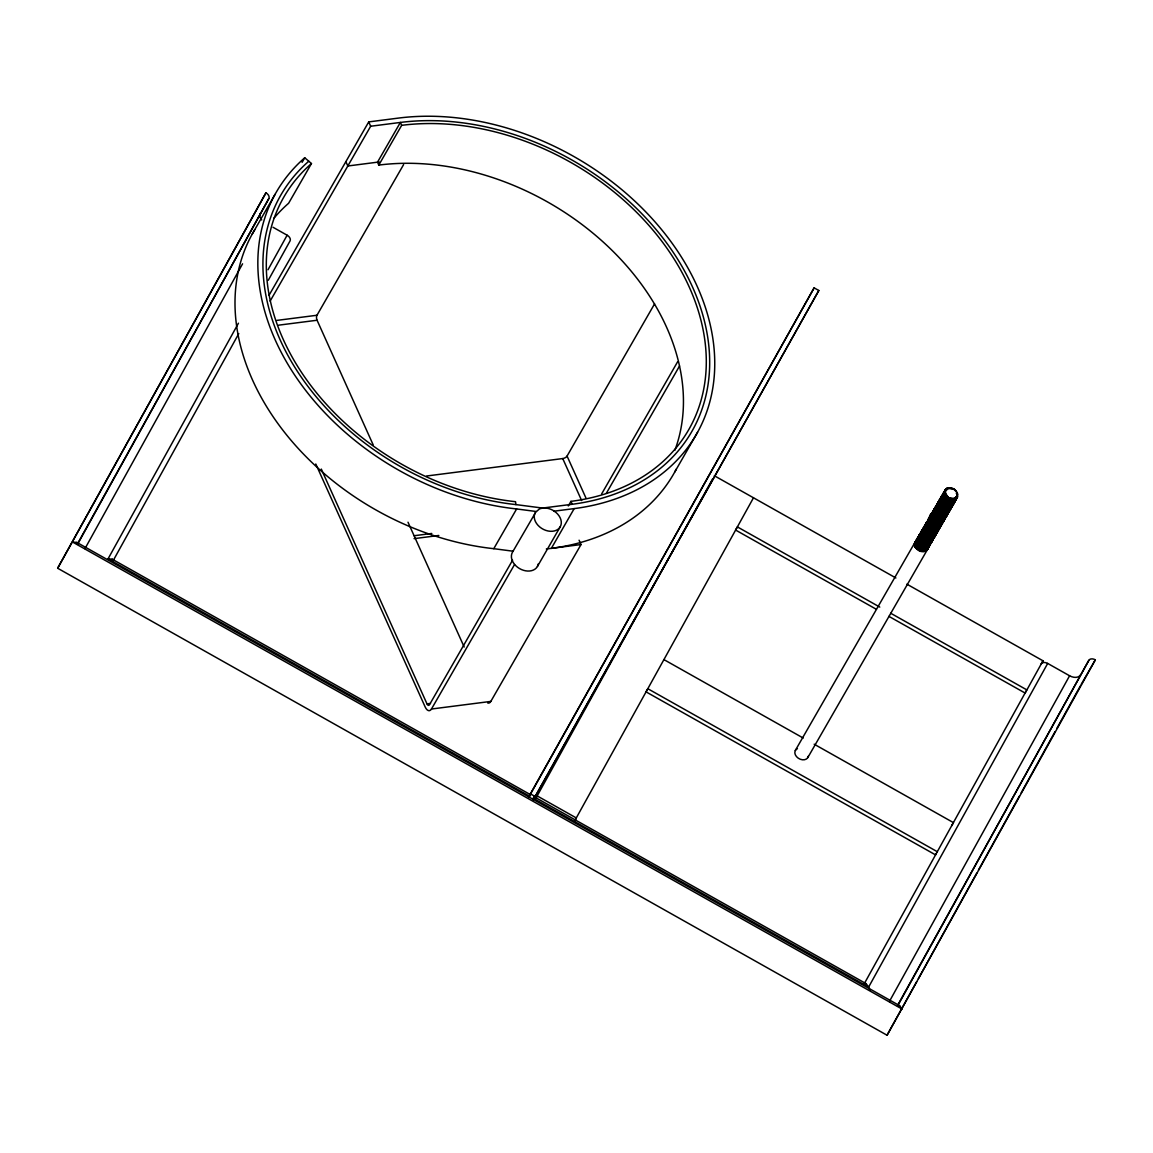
<?xml version="1.0" encoding="UTF-8"?>
<svg xmlns="http://www.w3.org/2000/svg" width="1153" height="1153" viewBox="0 0 1153 1153"><rect width="100%" height="100%" fill="white"/><g stroke="black" fill="none" stroke-linecap="round" stroke-linejoin="round"><path stroke-width="1.5" d="M957.149 495.444L957.379 497.476L956.269 497.447C961.357 489.852 944.437 482.747 944.711 492.864C945.273 499.249 958.936 501.31 956.86 493.196M928.453 545.816L929.102 546.623L927.545 548.9L925.528 549.318L925.744 550.63C922.097 552.301 918.826 550.111 915.972 548.021C910.884 545.628 920.123 536.981 915.006 542.328L795.311 750.473M930.183 542.732L929.635 545.715L928.597 545.556C926.349 547.862 927.963 549.678 926.018 549.65L923.51 550.875L926.018 549.65M927.185 544.49L930.702 543.322L930.716 541.809M936.207 530.755L935.645 532.917L933.195 534.026L935.371 533.897L934.997 532.845L936.25 531.879L935.818 533.017L936.928 533.032L936.265 532.225L935.126 536.174L933.555 538.451L932.633 538.148L933.022 539.359L931.451 540.598L930.831 543.625L928.597 545.556M930.802 541.261L931.898 541.233L931.999 539.59M931.451 540.598L932.042 541.521L930.543 543.683L929.635 543.38L931.437 542.573L931.408 540.209L932.503 540.18L933.858 536.404L934.521 537.212L933.411 537.197M934.997 534.358L934.91 536.001L934.997 534.358L935.645 535.251L933.137 535.525L926.637 533.435L923.596 529.414L923.654 527.829L925.773 527.152M936.106 533.911L936.207 532.268L933.051 534.286L933.137 535.525M937.331 530.308L937.317 531.821L936.668 531.057L935.602 531.792L936.322 534.07L935.357 535.309L930.485 536.188L924.922 533.407L922.991 530.466L923.049 528.881L924.144 528.852M931.365 516.299L930.269 516.328L930.212 517.913L931.35 519.628C947.925 530.956 927.156 521.516 931.148 516.198L930.039 516.169L929.059 518.418L929.722 520.435L928.482 520.925L929.794 523.966L932.82 525.927L930.327 523.995L929.275 524.874L933.584 527.815L938.009 527.613C938.946 529.068 936.697 536.001 935.501 533.19M937.418 529.76L938.513 529.731L938.614 528.088M937.937 529.256L939.118 528.679L939.882 525.955L940.459 526.892L938.974 529.04L938.052 528.737C934.694 531.85 928.756 529.458 927.156 525.552L928.338 524.86L927.257 521.56L928.511 521.271L927.79 520.637L928.914 518.144L929.952 518.288C927.934 523.289 935.169 527.786 939.364 525.264L941.064 525.84L941.035 523.476L942.203 523.318L941.482 522.698M937.548 528.391L939.724 527.627L939.81 525.999M939.133 527.166L940.329 526.59L941.612 522.857L942.332 523.621L940.56 523.174L939.061 523.822L939.234 524.932L940.79 524.485L940.56 523.174M938.83 527.786L939.854 527.93L940.79 524.485M941.079 523.866L941.742 524.658L939.854 525.595L940.243 526.806L938.153 527.353C934.665 529.659 926.003 524.327 928.972 521.747C929.952 526.172 936.38 528.838 939.854 525.595L940.92 525.537L941.021 523.894M941.525 524.5C940.286 521.776 943.702 523.534 942.116 521.675M942.808 522.28L942.823 520.767L942.26 523.75M934.161 510.966L933.123 510.822L933.325 512.898L932.071 513.186C931.696 517.783 936.524 521.358 940.862 520.695L941.035 521.79C936.769 522.9 930.457 518.908 932.359 514.108L931.321 513.95L930.788 515.405L931.523 517.293C928.525 520.68 938.283 526.762 939.666 522.785L943.327 521.358L943.341 519.844M938.182 503.875L936.942 504.639L937.475 505.576C937.432 510.62 943.918 513.647 947.997 511.932L947.622 510.88L948.732 510.174L948.876 512.249L945.114 516.458L945.345 518.389L942.88 520.724L943.543 521.531L941.972 523.808L941.064 523.505L942.433 521.502L943.471 521.66L944.019 517.149C938.917 519.254 934.002 514.555 933.93 509.857M944.624 517.625L944.062 520.608L943.485 519.672M947.622 510.88L948.876 509.914L948.948 512.119L946.916 513.316L947.463 514.267L945.215 515.06L944.667 519.571L939.954 519.715L935.299 517.899L933.166 515.088L934.348 514.397L933.195 511.226L933.728 509.77L934.766 509.914M944.638 517.207L945.734 517.178L945.82 515.535M946.426 514.483L945.273 518.519L942.217 520.291C942.952 521.012 940.675 524.456 940.257 521.732L938.758 521.805L938.686 522.914L941.987 522.395M935.126 509.756C934.852 514.44 940.718 517.524 944.768 515.852L946.469 516.429L947.636 512.393L948.357 513.157L942.145 512.912L939.263 511.471L936.222 507.45L936.279 505.864L938.398 505.187M949.957 508.343L949.942 509.857L949.294 509.093L951.672 506.945C949.611 505.23 953.891 506.153 951.701 504.913C952.349 501.512 954.785 501.973 954.309 500.849L954.151 502.535L952.969 503.112M950.101 508.17L950.677 509.107L951.239 506.124M952.349 505.677L952.436 504.034M940.171 500.503L939.147 500.359C937.23 508.041 946.094 510.592 950.403 507.752L950.029 506.7L944.091 506.311L940.401 501.872L939.306 502.103C940.185 508.343 947.06 508.055 951.283 508.055L953.517 501.771L954.079 502.766L953.084 502.593M953.646 501.944L953.084 504.928L950.029 504.74C946.036 506.47 940.329 504.711 940.488 498.543L941.583 498.514M955.448 498.802L954.886 501.786M944.264 493.297L942.952 494.176L943.5 495.127C942.563 500.849 952.003 504.639 955.059 499.537L956.096 499.696L957.177 495.79M956.068 497.332L957.163 497.303L957.249 495.66M956.702 498.644L957.768 496.266L957.149 494.161M940.3 523.476L940.776 525.898M922.069 550.831L925.528 549.318M926.724 547.228L926.954 548.54C922.876 550.673 922.645 546.94 926.724 547.228L928.439 547.805L928.987 543.294L930.226 542.342L928.886 544.692L926.435 545.787C926.19 548.453 929.837 545.513 930.312 544.533L929.649 543.726M916.476 542.184C916.001 541.002 916.462 540.916 917.802 539.301L916.491 540.195L917.039 541.146C916.837 547.344 923.827 549.203 927.329 546.176L929.347 545.773L928.886 544.692L929.03 546.753L927.992 546.608A7.177 5.318 29.9 0 1 918.667 550.543A7.177 5.318 29.9 0 1 917.111 540.498M918.523 538.163L917.485 538.004L916.981 540.916C919.532 547.92 932.244 550.327 918.71 541.593L917.644 538.292L918.739 538.264M921.535 532.931L920.498 532.772L920.498 535.122L919.301 534.877L919.489 536.952C919.027 543.121 926.133 544.432 929.001 542.717L928.987 541.348L932.431 540.411C930.586 538.797 934.838 538.465 932.647 540.483L931.61 540.325L929.88 543.438L927.79 543.438M929.952 544.72L929.477 543.639L927.026 544.749L927.199 545.845L925.455 545.917L920.469 544.158L917.572 539.878L918.091 536.967L919.892 536.174C919.748 541.204 926.464 544.331 928.987 541.348M921.91 530.784L923.222 529.89L922.299 529.645L922.486 531.72L921.247 532.009C921.362 538.35 928.295 541.175 932.143 537.802L934.233 537.269C932.172 535.179 936.64 537.154 934.463 535.367L934.867 534.199L935.587 534.819L934.449 537.341M924.158 530.106L923.063 530.337C925.355 539.157 938.211 535.641 925.657 531.158L926.724 530.265L924.865 527.195L926.118 526.705L925.917 523.361L926.94 523.52L925.513 524.5L926.061 525.451M931.682 534.098L932.143 533.306C928.107 533.061 924.62 529.602 926.118 526.705M925.282 528.823C926.695 531.101 933.397 535.741 934.247 532.196C930.413 532.801 925.311 529.76 926.104 525.451L925.585 524.37L926.508 524.673L925.455 524.687C925.945 531.951 933.094 533.508 935.602 529.847L937.778 529.717L937.403 528.665L931.465 528.276L927.761 523.837L926.147 524.802M934.089 529.919L934.694 528.867L938.297 528.795L941.136 525.71M940.416 523.433L941.511 522.727L942.044 523.678L939.954 524.211L940.185 525.523L938.009 525.653C932.143 526.618 938.167 524.86 940.934 524.038M937.548 523.894C934.377 527.353 924.908 517.106 932.2 512.869L933.123 513.157C933.022 518.302 939.479 521.07 943.788 519.254L943.413 518.201L946.858 515.305L946.325 514.353M938.902 521.545C938.225 520.291 945.417 521.632 943.918 518.547L944.61 519.138L943.442 519.297M944.393 518.201L942.765 518.792C941.756 521.819 930.557 520.507 933.108 512.797L932.446 511.99L934.319 511.067L933.281 511.096L934.348 514.397C936.51 517.884 940.747 519.643 942.823 517.293L946.181 516.486L947.146 515.247L946.498 514.454M945.374 514.8L944.019 515.204L943.442 517.611C939.162 517.668 943.5 515.881 945.59 516.112M937.36 509.165L936.178 509.857C939.277 515.65 943.298 514.18 947.391 512.984L947.175 511.658L949.265 511.125L948.732 510.174M937.994 506.052L935.53 506.628L935.011 509.554L936.193 509.194L936.063 505.72L937.014 504.495L937.937 504.798L936.885 504.827L937.303 507.896C935.184 508.977 943.226 516.616 944.321 512.134M939.58 501.555L938.542 501.411L938.729 503.486L937.49 503.775L938.556 507.075C939.018 510.793 945.575 509.482 944.624 512.581M949.323 509.136L949.87 510.073L948.602 510.88L945.229 511.543L945.374 510.303C941.597 510.606 935.371 504.466 939.45 501.656M944.999 507.94C942.39 510.548 941.237 505.173 939.94 502.65L938.47 501.541L940.344 500.618L939.291 500.633C936.207 509.222 946.181 512.235 951.066 507.983L950.677 506.772L952.565 505.836L952.306 503.875L953.401 503.933L954.972 501.656M956.63 498.226L956.644 496.712L957.379 497.476L956.486 498.572L954.396 499.119C950 501.368 945.359 497.563 944.033 493.859L944.235 491.956L945.388 491.322L942.75 494.089L942.938 496.165L940.949 497.217L941.136 499.307C942.477 506.787 948.789 506.816 953.473 503.803L953.704 501.901L954.367 502.708L953.257 502.679M943.356 493.037L943.932 493.974L941.612 496.583L943.558 500.978L942.505 501.872C945.748 506.196 948.631 504.87 951.989 503.299L953.69 503.875L953.113 502.939M950.317 488.958L950.461 487.733M953.531 501.814C949.913 504.596 943.37 502.045 942.952 497.419L942.289 495.415C944.956 496.107 941.468 493.311 943.947 494.334L942.895 494.363C942.678 500.791 950.029 503.443 953.79 500.157L955.88 499.624L955.347 498.672L956.039 499.263L954.598 501.843L954.107 500.733M953.185 501.209L948.76 501.411L943.313 497.447L944.566 496.626L943.5 493.311L945.431 489.866L946.354 490.155L944.105 492.273L945.172 495.574L943.99 496.266C944.739 498.24 951.081 502.679 951.384 499.84M920.498 550.572C920.8 548.799 925.585 551.393 927.617 548.77M916.174 548.021C914.286 546.709 913.652 540.988 916.721 541.29L917.485 540.353L916.433 540.382L917.096 542.4L915.842 542.89L918.826 547.026L917.932 548.093C921.06 551.365 922.169 547.704 926.133 548.266L928.223 547.733L929.707 545.585L929.044 544.778L928.439 547.805M916.866 541.031L916.289 540.094L917.327 540.253L915.828 541.42L916.491 543.438C917.788 549.606 922.256 547.92 926.003 547.949L925.974 546.58L928.079 546.58M916.981 540.916C921.045 549.794 923.279 544.144 929.361 544.346M917.168 539.013L918.134 539.301L919.892 536.174L918.84 536.203L918.782 537.788L919.921 539.503C929.866 547.3 920.036 544.821 918.249 538.696L919.503 538.206L918.97 535.871L920.959 535.525M919.388 536.736L920.094 537.168C924.375 543.294 919.229 539.445 919.445 535.151L920.541 535.122C920.815 540.973 925.873 541.665 929.592 540.296L931.768 540.166L931.393 539.114M922.299 529.645L922.89 530.582C920.959 537.485 928.309 539.071 932.748 536.765L934.752 536.361L936.784 532.729L936.063 532.109L935.659 533.277M926.219 524.658L924.533 527.699L923.51 527.555L923.539 529.89L922.443 529.919L923.106 531.937C924.951 538.537 929.419 536.505 934.175 535.986L933.944 534.675L936.034 534.127M932.071 534.415C926.882 532.369 935.775 534.199 937.245 532.037L936.841 530.827L938.729 529.89L938.066 529.083M933.872 531.274L931.999 531.086L932.373 529.904M934.478 530.236C929.361 528.679 937.893 529.357 937.346 528.204L938.974 527.613L938.758 526.301L940.848 525.768M928.511 521.271L928.367 522.785L927.271 523.015L928.338 524.86C931.754 529.933 935.544 528.91 938.758 526.301M939.364 525.264L939.58 526.575L936.207 527.224L934.406 526.907L934.924 525.465M932.546 517.538L931.365 518.23C936.063 525.177 940.156 522.713 932.546 517.538L931.48 515.694L932.734 515.204L932.532 511.86L933.555 512.018M933.93 513.114L932.691 513.604L933.743 515.449C936.366 519.7 938.441 518.908 941.093 518.735M935.602 514.843L934.679 515.463C937.058 519.686 939.378 517.048 941.626 517.812C937.706 517.582 933.483 514.209 933.872 510.044L934.968 510.03C934.723 514.497 940.055 517.438 944.033 516.573M945.979 513.748L946.123 515.204L944.566 515.65L940.949 515.002L938.066 513.561L935.011 509.554C936.957 515.838 941.396 515.132 945.979 513.748L947.982 513.344L949.553 511.067L948.89 510.26M936.899 506.282C939.234 513.373 945.921 512.725 950.764 508.977M938.729 503.486C936.755 510.145 943.932 511.759 949.207 509.842L948.977 508.531L951.066 507.983M939.94 499.408L939.781 501.656C940.401 507.666 945.1 508.3 948.833 506.83L950.937 506.83L952.277 505.893L951.729 504.942M952.594 502.247L952.81 503.558C946.959 505.562 946.512 501.67 952.594 502.247L954.684 501.714L954.295 500.503L956.168 499.566L955.506 498.759M951.816 489.362C953.171 486.105 957.912 492.907 957.855 494.623M953.344 502.65C948.314 505.677 946.8 499.393 951.311 500.95M949.438 500.762L949.971 499.321L955.217 499.379L954.843 498.327L956.745 496.597M954.9 498.226L953.574 498.6L953.661 499.84C949.942 500.085 946.339 496.525 945.345 491.985L944.638 491.38M916.361 540.512C915.568 537.846 919.849 541.06 918.177 538.826L918.235 537.24L919.489 536.952M918.292 537.053L919.604 536.174L918.624 536.044L918.883 538.004L918.696 535.914L920.18 533.781L921.088 534.084C920.296 539.546 929.649 542.198 930.73 539.705L933.627 538.321L933.094 537.37L933.238 539.431L932.215 539.287M919.892 533.825L919.373 535.28L920.815 534.084L919.503 534.963L920.036 535.914L919.82 533.954L920.93 533.969M922.141 531.879L921.103 531.735L920.57 533.19L922.011 531.98M922.976 529.011C918.292 532.037 923.87 540.916 930.183 539.258M921.333 533.162L922.962 532.196L922.904 528.593L923.942 528.751L924.259 526.777L925.355 526.762L923.423 527.685L923.539 529.89M924.302 528.593L924.101 526.503L925.138 526.647M926.118 523.462L926.652 524.413L924.173 526.921L926.118 531.302L923.856 534.286L922.458 531.374L923.712 530.899M925.499 526.489L925.311 524.413L926.349 524.557M938.225 528.823L939.335 528.852L935.544 531.346C931.393 531.821 923.957 527.973 926.508 522.323L927.545 522.468M927.906 522.309L927.718 520.234L928.756 520.378M925.628 525.71L924.317 526.59L924.749 527.8L924.634 525.595L926.19 523.332L927.156 523.621L927.992 520.19L928.914 520.479L927.862 520.507C926.652 523.332 930.341 524.615 929.116 521.473L928.468 519.47L929.52 517.092M937.418 528.074C933.065 528.968 926.536 525.047 928.9 520.118L928.309 519.181L930.932 518.346L929.448 517.221L930.399 516.011L931.321 516.299L930.557 517.236L931.984 516.515L931.393 514.368L931.927 512.912L932.964 513.056M933.123 510.822L933.714 511.745L934.334 508.718L935.371 508.877M934.42 510.592L935.141 511.024L933.887 511.514L934.29 513.128L935.559 512.307L934.406 509.136L934.924 507.68L935.962 507.824L934.535 508.819M947.607 513.907L946.901 513.287C942.967 516.443 935.573 512.926 936.322 507.666L936.135 505.59L937.173 505.735L938.859 502.708M936.928 506.628L936.74 504.538L937.764 504.697M944.163 512.393L939.724 510.693L937.807 508.387L936.812 504.956L939.133 502.708L938.211 502.405L936.654 504.668L937.317 505.475M938.974 502.593L937.937 502.449L937.403 503.904L938.138 505.792M944.552 508.732C942.563 512.062 940.617 506.816 939.767 504.985L939.104 504.769C937.187 502.492 940.949 503.602 939.94 501.396L939.219 500.762C939.32 499.566 942.419 494.406 942.765 497.606M941.179 498.644L940.344 498.269L939.81 499.725L940.545 501.613C941.237 506.239 948.905 508.531 949.971 506.239L952.868 504.855L952.335 503.904M942.577 496.323L941.54 496.179L941.021 497.635L941.511 500.575L945.287 504.265L941.597 499.782L939.983 500.748M942.823 494.493L943.947 491.985L944.984 492.144L943.5 493.311M925.513 527.757L924.85 525.739L925.945 525.71L927.041 521.401M933.916 511.86L933.728 509.77M936.567 506.787L936.178 507.925C932.95 509.049 940.228 518.634 945.215 515.06M937.375 505.836L937.331 503.501M943.385 495.386L943.788 494.233L942.75 494.089L943.327 495.012M945.085 490.025L945.201 492.245L944.105 492.273M927.084 547.733L926.954 548.54M926.796 548.698L927.834 548.842L928.367 547.372L923.121 549.001L918.537 547.055L919.417 545.989L916.448 541.838L917.543 541.607M930.053 542.559L930.312 544.533M931.437 542.573L931.264 540.469L931.754 541.579L929.592 542.256L929.952 543.308L931.22 542.501L932.719 540.353L932.056 539.546M931.855 539.431L932.042 541.521L931.004 541.377L930.788 540.166L935.011 533.94M936.856 533.162L937.389 531.692M937.014 530.913L938.052 531.072L937.879 528.968L938.441 529.948L936.351 530.495M937.764 531.129L937.303 530.049L938.657 530.02L939.118 528.679M939.263 528.982L939.075 526.878L938.974 529.04M942.65 522.626L940.3 524.817L940.459 526.892L939.421 526.734M941.064 525.84L940.877 523.736L936.942 524.946L932.287 523.131L931.004 521.877L932.734 519.801L938.614 523.044L936.74 522.323L935.602 524.817M940.632 524.644L941.67 524.788L942.203 523.318M941.612 521.343L943.399 521.228L942.866 522.698L942.275 521.761M949.207 509.842L944.84 517.322L945.878 517.466L947.017 514.959M937.202 509.424L940.488 512.595L943.558 513.445L948.213 512.854L947.68 514.339L947.089 513.402M948.285 513.287L948.097 511.183M947.78 510.62L949.481 511.197L950.014 509.727M945.374 510.303L950.086 510.159L950.62 508.675M948.299 511.312L948.227 509.828L950.389 509.165L952.421 505.547M951.456 505.821L952.493 505.965L952.955 504.625M953.69 503.875L954.151 502.535M954.295 502.838L954.828 501.353M939.94 527.8L939.277 526.993L940.473 524.903M941.626 522.439L941.223 523.592L942.577 522.756M942.433 521.502L942.837 520.334M945.734 517.178L945.085 516.414L945.662 517.394L944.667 517.236L945.056 518.446L943.716 519.383L946.555 516.299L945.892 515.492M955.059 499.537L955.462 498.384M918.955 550.039L922.458 551.148M920.18 547.891L916.332 544.375L917.514 543.683M926.594 546.897C913.507 545.816 928.05 550.529 928.28 545.729C924.202 548.785 918.062 545.398 917.053 540.786L918.148 540.57L917.702 538.105L918.927 537.341M921.233 546.09L924.865 546.969M920.108 541.766L919.042 542.659L920.339 543.913L924.922 545.859M920.18 533.781L919.979 535.698L921.91 538.624L925.917 541.146L925.383 542.602L923.639 541.91L930.557 542.256L930.183 541.204L925.758 541.406L922.746 539.734C924.965 537.846 919.215 535.482 921.679 532.672L921.103 531.735M924.389 540.57L926.061 541.42M930.788 540.166C925.484 541.406 922.789 539.532 929.073 539.647M922.486 531.72C922.486 536.433 928.021 540.123 932.143 537.802M923.697 529.631L923.971 532.441L927.401 535.338L918.826 550.284L915.179 544.057L917.774 537.975L918.682 538.264L917.918 539.2M931.999 531.086L928.9 529.515L926.565 525.927L923.712 527.642L924.245 528.593M928.021 521.531L926.58 522.727L927.588 526.157L932.604 530.049M929.102 520.219L928.597 519.138L930.111 518.389L929.203 518.101L929.491 521.502L933.253 525.177L929.563 521.372L930.745 520.666L929.606 518.965M929.678 518.836C933.844 524.557 934.161 525.609 930.327 519.383M936.423 519.657L938.009 520.637L938.542 519.181M945.172 495.574C944.004 499.335 950.778 502.751 954.742 499.725L955.203 500.791L952.378 502.059C952.147 504.553 944.566 504.827 942.188 499.408L943.37 498.716L942.304 496.871L944.163 495.329M945.374 497.837L943.702 499.782L948.242 502.852M949.02 497.75L927.315 535.511L924.461 533.248M953.805 489.117L956.14 491.495M897.812 1005.012L1088.85 660.309A5.39 3.618 29 0 1 1095.35 659.819L887.061 1035.235L57.65 568.242L265.939 192.825A5.39 3.618 29 0 1 268.822 198.604L77.51 544.389M265.939 192.825L57.65 568.242M77.784 543.308L268.822 198.604M84.962 548.669L242.577 263.806M529.89 796.392L108.051 558.874L238.455 323.2M268 269.773L287.126 235.212L273.045 227.285M238.786 333.592L112.879 561.165L112.216 559.191L108.051 558.874M268.318 280.237L290.023 240.991A5.39 3.618 29 0 0 287.126 235.212M535.41 799.072L712.626 478.899M574.54 821.095L753.485 497.793M864.923 982.529L936.121 853.84M937.36 851.736L647.842 688.73L646.04 691.858L935.544 854.877L1026.429 690.618M888.934 616.379L1025.089 693.039L1026.891 689.912L1042.989 660.799L906.849 584.139M1080.433 674.952A8.979 6.024 29 0 1 1069.595 675.773L1047.688 663.436L868.613 987.098L870.039 990.283M889.338 1001.568L1069.595 675.773M898.403 1004.522L1088.85 660.309M887.061 1035.235L916.664 981.751M918.408 978.594L976.721 873.181M978.465 870.039L1019.382 796.103M1021.126 792.947L1055.067 731.593M1056.811 728.451L1080.318 685.963M528.593 797.069L814.119 287.861L818.817 290.498L533.652 799.505M528.953 796.853L814.119 287.861M533.291 799.721L818.817 290.498M252.19 234.145L275.034 194.396M302.1 162.357L304.738 157.774L311.469 163.539A233.482 172.964 29.9 0 0 296.018 363.699A233.482 172.964 29.9 0 0 515.506 501.699L515.953 504.596L542.573 508.069A14.369 10.651 29.9 0 1 552.936 510.318L555.991 512.465A14.369 10.651 29.9 0 1 559.205 528.204A14.369 10.651 29.9 0 1 541.55 528.305A14.369 10.651 29.9 0 1 535.251 512.595L539.503 508.877L542.573 508.069L572.248 504.265A237.071 175.631 29.9 0 0 692.492 286.924A237.071 175.631 29.9 0 0 400.365 122.449L370.675 126.239L270.119 301.12M311.469 163.539L288.61 203.274A233.482 172.964 29.9 0 0 273.794 218.407M269.067 295.226L368.729 121.901L398.405 118.096A242.461 179.623 29.9 0 1 697.176 286.333A242.461 179.623 29.9 0 1 574.194 508.603L551.35 548.352A242.461 179.623 29.9 0 0 676.35 469.012M378.804 165.081L401.662 125.331L400.365 122.449L377.507 162.184L378.804 165.081A233.482 172.964 29.9 0 1 609.807 248.198A233.482 172.964 29.9 0 1 674.894 450.232M373.255 445.044L317.075 320.246A3.589 1.729 82.7 0 1 316.974 315.259L403.608 164.591M254.784 229.663A242.461 179.623 29.9 0 0 280.51 427.1A242.461 179.623 29.9 0 0 493.772 548.684L516.63 508.949L536.145 511.485M426.509 476.016L562.736 458.563A3.589 1.686 -24.2 0 0 567.06 456.069L654.587 303.844M538.35 563.774A14.369 10.651 29.9 0 1 521.444 569.539A14.369 10.651 29.9 0 1 512.408 552.33L535.266 513.013M512.566 560.243L429.507 704.685A3.589 1.729 82.7 0 1 426.999 703.878L321.298 469.069M315.792 463.996L425.198 707.02A8.979 4.324 82.7 0 0 431.467 709.023L514.526 564.581M568.314 505.951L570.937 501.368A233.482 172.964 29.9 0 0 689.364 287.328A233.482 172.964 29.9 0 0 401.662 125.331M537.442 566.426L560.3 526.69M601.635 493.945L677.546 361.912M606.319 493.34L679.549 365.977M487.733 702.999A8.979 4.324 82.7 0 0 490.818 701.413L581.026 544.547L579.08 540.209M674.721 472.053L697.565 432.303M536.015 798.02L537.212 795.93L576.341 817.953L575.131 820.057M918.076 538.941L917.485 538.004M919.301 534.877L919.878 535.799L920.094 533.911M920.498 532.772C921.751 530.913 924.475 543.928 931.538 538.855L932.287 539.258L931.984 538.076M921.622 530.812L923.063 530.337M922.904 528.593L925.023 526.762M924.692 527.44L924.101 526.503M925.311 524.413L925.888 525.35M932.071 530.956C927.704 530.077 929.981 528.016 927.315 524.615L925.917 523.361M927.315 521.372L927.098 523.26L926.508 522.323M928.295 521.17L927.718 520.234M930.644 515.132L931.307 515.939M931.321 513.95L931.912 514.887M931.855 513.042L933.728 512.119L932.503 513.849L931.927 512.912M936.193 509.194L934.924 507.68M935.53 506.628L936.207 505.994M938.744 501.497L938.528 503.385L937.937 502.449M940.776 499.465L939.738 499.307L939.724 501.296L939.147 500.359M951.283 508.055L950.634 505.648C946.253 507.666 939.104 503.184 941.525 498.154L940.949 497.217M942.131 497.116L941.54 496.179M940.502 499.998C943.269 505.778 942.275 500.719 941.093 497.505L942.188 497.476L942.145 495.127M944.552 490.947L945.143 491.884M917.774 537.975L918.134 539.301M918.163 537.37L917.413 538.134M921.78 531.101L922.89 530.942L921.852 530.971C919.979 534.286 926.522 535.929 923.87 537.774M922.371 530.049L923.049 530.683M924.389 526.46L925.974 531.576L931.538 534.358M924.778 525.869L924.029 526.633M927.185 521.689L926.435 522.453M927.992 520.19L928.525 522.525C928.453 528.751 934.506 530.409 937.403 526.705L939.508 526.705M929.794 517.048L929.505 519.066L928.842 518.274L931.033 516.299L929.722 517.178M930.399 516.011L930.932 518.346M930.932 515.088C934.319 513.33 929.232 515.045 931.509 516.04M931.393 514.368L933.584 513.561M932.2 512.869L932.719 513.95L933.743 513.301M937.187 521.545C933.771 521.041 931.581 517.12 932.489 516.27C930.212 514.324 934.679 514.685 932.618 513.734L932.806 511.817M933.8 510.188L934.924 510.03M934.406 509.136L935.53 508.977L934.478 509.006C933.901 514.541 941.641 518.965 945.864 515.146L946.944 515.088M935.602 507.046L936.726 506.888L936.784 508.142L935.169 509.107M936.812 504.956L938.254 503.746M937.62 503.457L938.124 504.538M940.416 498.672L941.857 497.476M941.612 496.583L942.736 496.424L941.698 496.453L942.332 497.217C941.424 502.016 948.213 505.619 951.989 503.299M942.217 495.545L941.468 496.309M943.63 492.994L944.148 494.075M944.754 491.034L946.065 490.155M945.892 490.933L945.431 489.866M914.646 545.153L914.632 543.524L915.871 543.222L915.237 542.472L916.332 542.443M916.347 543.697C913.435 545.556 921.578 552.431 925.369 549.577M920.699 536.116L918.091 536.967L918.682 537.903M920.094 537.168L918.855 537.658L919.258 539.273L921.117 537.413L920.051 534.098L921.146 534.084M920.137 535.251L921.751 534.286M924.908 528.795L923.668 529.285L924.317 529.847M930.327 530.279C928.727 529.587 924.101 525.379 927.315 524.615M929.75 518.519L928.525 519.268M930.212 517.913L931.523 517.293M932.763 513.287L934.377 512.321L933.887 511.514M936.827 506.412L936.942 507.882M937.418 505.36L938.744 504.74L937.576 504.928L937.951 505.98M938.773 502.838L939.306 502.103M939.825 501.18L939.897 499.595L941.136 499.307M941.626 498.038L942.952 497.419M943.183 495.286L944.61 494.551L944.163 492.086L945.143 492.245L944.379 493.181M943.586 494.464L942.347 495.214M944.033 493.859L945.215 493.498L944.711 492.864M944.797 492.374L942.073 495.257M946.498 489.895L945.964 488.944L947.218 488.151L952.205 488.252M942.332 497.217L941.021 497.635L941.742 498.255L941.151 497.318L942.39 496.554M944.595 493.297L944.019 492.403M942.347 498.471L941.035 499.09L942.174 500.806L941.569 501.843M948.746 487.748L948.876 488.93M915.655 545.556L916.26 544.504M916.851 543.452L918.119 542.631L917.702 541.348M918.062 541.362L919.316 540.541L918.898 539.258M919.921 539.503L919.316 540.541M920.469 537.183L921.723 536.361L920.656 534.516M921.146 536.001L924.836 539.82L921.146 536.001L922.328 535.309L921.189 533.608L922.357 533.248L921.795 532.556M922.991 530.466L924.13 532.182L923.524 533.219C925.816 537.039 930.99 539.071 934.838 536.231L934.29 535.28L936.322 534.07M923.467 531.951L924.735 531.129M924.994 532.326L924.072 530.913L925.931 529.04M926.19 530.236L927.329 529.213L925.873 527.771L927.588 526.157M928.785 524.067C926.998 525.278 930.067 531.216 926.868 529.068L927.934 528.175L927.127 526.95M930.327 523.995L928.958 522.41L930.14 521.718M929.563 521.372L930.932 522.943L929.88 523.837M932.489 516.27L933.743 515.449M933.166 515.088C936.812 520.262 930.601 524.413 929.649 528.204M933.699 514.18L934.953 513.359L934.535 512.062M934.896 512.091L936.755 510.217L935.688 508.372M939.104 504.769L940.214 504.207M940.43 500.128L941.151 500.561L939.911 501.051L940.963 502.895L940.358 503.933M940.315 502.665L941.41 502.103M941.511 500.575L942.765 499.753L941.713 497.909M942.188 499.408L947.708 503.775M942.722 498.485L943.976 497.664M945.273 494.363C943.817 495.401 947.031 499.451 950.115 499.58M918.71 541.593L918.119 542.631M923.524 533.219L921.665 535.093L924.23 537.615M931.35 519.628L930.745 520.666M944.105 513.503C938.614 514.915 936.279 510.375 938.556 507.075M939.767 504.985C937.576 506.513 941.064 508.055 938.225 509.323M915.972 548.021L917.096 546.998L915.251 543.928M916.563 546.969L917.702 545.946M917.168 545.931L918.307 544.908L916.938 543.322M918.912 543.856L917.774 544.879L920.786 546.839M919.042 542.659C921.665 546.263 918.365 543.856 918.134 541.233M924.562 543.51C919.229 541.867 921.823 540.051 919.46 536.606M920.771 539.647L921.766 538.898M921.91 538.624L922.962 536.794M930.399 522.914L931.538 521.891M931.883 517.308L933.339 518.764L932.734 519.801M934.002 516.645L935.141 515.622L933.771 514.051M941.698 517.683C934.016 516.126 936.467 513.676 936.755 510.217M939.421 507.234L941.756 504.12L940.387 502.535M948.314 506.181C935.732 498.918 942.923 509.64 951.009 506.7M943.024 500.95L944.163 499.941L946.642 501.872L944.999 501.036L942.275 506.239M933.944 517.711C931.004 519.657 937.648 521.761 939.291 521.862M915.078 542.198L916.116 542.342L915.741 544.749L914.646 544.98L915.122 546.464L917.327 549.145M916.649 546.839L917.932 548.093M919.056 546.133L919.662 545.095M920.267 544.043C921.362 542.097 920.094 541.406 919.33 539.143M920.858 543.005L921.823 541.795L920.253 540.57M921.463 541.953L922.429 540.757M922.069 540.901L923.034 539.705L921.449 538.48M923.265 538.811L924.086 537.874M924.475 536.721L925.441 535.525L922.948 532.873M932.748 536.765C923.034 539.69 927.862 533.392 923.668 529.285M927.243 532.383C924.677 535.338 933.238 536.433 934.896 534.228L935.429 535.179L934.449 535.021L935.587 534.819M928.439 530.294L926.882 532.542L930.269 534.098M935.89 513.373L937.461 514.613L935.054 518.792M941.079 508.329C937.187 512.984 935.4 518.475 946.195 515.074M947.694 496.828L946.8 497.894L950.043 499.71M923.798 541.607L922.141 540.771M926.205 537.428L923.265 535.338L921.867 532.427M928.064 526.964L931.004 529.068M932.82 525.927L934.478 526.777M933.411 524.874L936.885 526.056M943.644 507.104L948.847 508.199L948.833 506.83M945.446 503.962L948.371 505.072L952.479 503.645M925.311 542.198L924.706 543.236M933.339 535.713L933.498 537.168L931.393 537.168L931.408 538.537L925.513 538.638M931.927 530.697L931.393 532.138M940.704 524.615L939.147 525.062C937.994 526.373 935.386 526.042 933.8 527.959M937.937 520.234L937.331 521.286M929.592 535.28L930.197 534.228M930.788 533.19L931.321 531.735L936.567 531.807M935.011 525.869L935.53 524.413L939.147 525.062L933.858 524.139M932.892 532.009C932.215 535.641 925.369 530.856 925.369 528.016L924.274 528.247L924.677 529.861M952.09 498.6L951.845 500.042M922.976 550.24L923.265 548.742L926.882 548.669M925.066 545.6L925.528 544.821L921.074 543.106L918.754 539.518M927.473 541.42L928.684 539.33L932.359 539.128M927.718 538.019C931.725 539.604 928.871 533.767 934.766 534.934L934.55 533.623L936.64 533.09L938.124 530.942L937.778 529.717M940.416 519.902L940.704 518.403L942.217 518.331M942.823 515.722L943.111 514.224L945.244 514.483L945.229 513.114L948.66 512.177M947.031 508.401L947.925 505.864L949.438 505.792M949.438 504.221L950.331 501.67L952.45 501.93L952.292 500.82M926.435 545.787L930.024 544.591M929.592 540.296L929.606 541.665L931.163 541.218M935.602 529.847L935.616 531.216L937.173 530.755L936.957 529.443L939.046 528.91M936.207 528.795L936.15 530.294M938.009 525.653L937.951 527.152M939.061 523.822L941.381 523.433L941.165 522.122L943.255 521.588L942.707 520.637M942.823 517.293L942.765 518.792M947.031 509.972L947.636 508.92L949.798 508.79L949.438 507.738L950.533 507.032L951.225 507.637M948.847 508.199L948.242 509.251M954.396 499.119C955.578 502.29 951.081 499.883 953.661 499.84M923.567 550.759L925.383 547.617L927.56 547.488L927.329 546.176M927.199 545.845L925.383 546.046M927.718 544.937L927.632 543.697L926.118 543.769C925.47 547.142 919.489 542.285 918.739 540.195M928.324 543.885L928.237 542.659M930.73 539.705L930.788 538.206L932.964 538.076L932.59 537.024M933.944 534.675C930.99 535.309 933.57 537.86 930.197 537.687M933.743 534.473L933.642 533.248L932.143 533.306M934.852 531.144L934.406 531.937M936.567 515.679C939.796 518.201 942.75 514.526 945.244 514.483M945.763 513.561L945.676 512.321L947.175 511.658M946.282 511.283L945.82 512.062M949.971 506.239L950.029 504.74L953.473 503.803M950.576 505.201L951.182 504.149M926.133 548.266L926.349 549.577M927.934 545.124L926.479 548.871M934.997 532.845L935.89 532.974L933.8 532.974M935.602 531.792L936.841 530.827M944.768 515.852L944.999 517.164L946.253 516.357L945.864 515.146L947.752 514.209M946.57 512.71L946.728 514.152M953.79 500.157L954.007 501.469L955.275 500.661M931.321 540.771L933.325 539.301L932.964 538.076M945.143 516.717L946.253 516.357M945.172 514.613L948.069 513.215L947.68 512.004M948.76 510.433L948.818 511.817M948.833 508.79L950.072 507.824M955.938 497.62L956.413 498.701L952.897 499.768M925.744 550.63L924.115 551.206M927.56 547.488L928.814 546.681M928.684 545.528L928.54 544.086L930.63 543.553L930.082 542.602L928.987 543.294M930.557 542.256L930.918 543.495L929.808 543.467M937.173 530.755L937.447 532.109L935.746 531.533M940.185 525.523L941.453 524.716L940.906 523.779M949.798 508.79L950.086 510.159M951.902 505.028L951.83 503.558M952.81 503.558L954.079 502.766M929.577 545.283L928.396 545.441L929.347 545.773M933.022 539.359L930.932 539.907L932.95 539.489L934.377 536.909L933.209 537.067L934.233 537.269M934.838 536.231L933.844 536.059M936.784 532.729L935.616 532.888M940.243 526.806L939.248 526.647M940.459 524.557L941.453 524.716M944.379 519.628L942.361 520.032L943.111 520.435L942.26 521.415L943.255 521.588M943.313 519.585L943.774 520.666L944.739 519.441L944.091 518.634M944.004 520.176L944.033 518.245L942.823 519.239L943.183 520.291L939.897 520.825L933.483 517.553M947.982 513.344L947.074 513.056L948.213 512.854M948.27 510.966L949.265 511.125M949.423 510.765L948.242 510.923M950.389 509.165L949.928 508.084M951.672 506.945L949.481 508.862M950.187 506.441L952.277 505.893M951.888 504.683L952.868 504.855M955.664 498.5L954.886 499.451L955.88 499.624M956.039 499.263L954.857 499.422M957.163 497.303L956.514 496.554M807.835 757.535L927.516 549.404M927.834 548.842L927.243 547.92M947.146 515.247L946.036 515.232M951.888 507.017L950.85 506.859M953.084 504.928L952.205 506.023M955.491 500.733L954.915 499.811M1042.989 660.799L1041.188 663.941A5.39 3.618 29 0 1 1047.688 663.436M951.657 825.764L953.459 822.637L814.177 744.204M1081.197 684.421L1095.35 659.819M955.808 499.753L957.293 497.606M952.796 504.985L953.762 503.746M947.521 512.263L948.443 511.053M949.193 511.255L950.158 510.015M943.183 521.718L944.148 520.479M941.367 524.846L942.332 523.621M936.697 531.086L937.62 529.876M926.94 549.952L927.906 548.713M944.826 490.904L943.875 492.129L944.538 492.922M940.877 497.347L941.828 496.136M939.061 500.488L940.026 499.278L940.531 500.344M937.865 502.578L938.816 501.368L939.349 503.702M934.852 507.81L935.818 506.599M933.656 509.9L935.213 507.637M933.051 510.952L934.002 509.727M931.004 514.959L930.039 516.169L930.702 516.976M927.646 520.363L929.203 518.101M931.754 515.146L933.123 513.157M925.83 523.491L927.704 522.583M921.031 531.864L921.982 530.654M919.82 533.954L921.694 533.032L920.642 533.061L921.305 535.078L920.065 535.568M921.088 533.709L921.305 531.821M944.999 501.036L946.483 498.918L944.912 497.692M864.044 984.1L866.134 983.682L868.613 987.098L533.032 798.15M897.538 1006.093L899.614 1005.675L902.107 1009.091L72.682 542.097L76.847 542.414L899.614 1005.675M949.582 507.479L950.677 506.772M947.031 511.932L948.126 511.226M944.667 517.236L943.572 517.942L945.662 517.394M941.77 521.07L942.866 520.378M949.121 509.972L950.476 509.035M942.505 521.473L943.86 520.536M936.495 531.937L937.836 531M931.826 541.449L929.736 541.996M927.012 549.822L924.922 550.356M945.359 489.996L947.42 489.506M943.068 495.386L941.756 496.266L942.289 497.217M940.661 499.566L939.349 500.445L939.781 501.656L938.686 501.685L939.335 502.434M939.378 501.786L938.138 502.535L938.686 503.486M937.648 504.798L936.337 505.677L936.885 506.628M935.732 506.729L937.043 505.836M933.325 510.909L934.636 510.03M933.44 512.119L932.128 512.999L932.662 513.95M931.638 515.247L930.327 516.14L930.759 517.337L929.664 517.366M930.428 517.337L929.116 518.23L929.664 519.181M927.92 520.32L929.232 519.441M926.709 522.41L927.949 521.66M923.106 528.679L924.418 527.8M920.699 532.873L921.939 532.109M918.408 538.264L915.612 541.276L916.275 542.083M917.86 548.223L921.175 549.923L924.792 550.039M956.313 493.599L956.788 492.835M916.159 546.032L915.208 546.652M943.413 518.201C939.364 519.873 933.498 516.803 933.771 512.119L932.676 512.148M939.81 522.525L941.165 522.122M954.612 500.431L951.239 501.079M953.416 502.521L946.483 502.175M940.949 521.934L942.592 521.343M938.383 528.665L933.281 528.867M928.756 545.398L926.58 545.528M941.785 497.606L943.298 497.231M952.479 502.29L953.574 502.074M935.587 510.231L932.734 511.946L933.267 512.898M930.168 519.643L929.073 519.873L929.722 520.435M379.251 161.953L347.831 165.989L345.871 161.651M276.821 320.404L316.974 315.259M278.666 325.16L317.075 320.246M554.146 511.168L574.194 508.603M414.086 535.741L431.784 533.464M414.057 538.653L438.832 535.468M546.335 548.987L581.026 544.547M426.999 703.878L430.487 703.431M431.467 709.023L490.818 701.413M953.488 498.73L948.905 497.952L945.215 493.498M946.728 507.954L948.227 507.882M947.478 509.194L942.88 508.415L939.191 503.962L938.095 504.192L939.162 506.037M950.058 506.109C946.354 505.317 944.61 508.242 941.295 503.962M946.44 512.379C942.275 512.653 938.225 513.388 936.294 507.32M941.021 518.864L942.837 518.663M939.825 523.894C935.789 524.413 931.22 521.905 930.284 517.783M934.406 530.366L936.222 530.164M933.8 531.403L935.616 531.216M935.011 532.254L928.079 530.452L929.722 531.317M931.999 534.545L933.815 534.343M932.618 536.433L927.315 535.511M930.212 540.627L924.908 539.69M927.79 541.867L929.534 541.795L925.917 541.146M928.396 543.755L926.277 543.51M927.805 544.807L922.501 543.87M938.081 502.737L939.176 502.708M952.45 503.602L953.56 503.573L952.911 502.823M936.769 506.888L935.674 506.916L935.616 508.502M929.059 518.418L930.154 518.389M928.468 519.47L929.563 519.441M927.761 522.568L926.666 522.597L927.084 525.682M946.253 495.732L945.503 496.64L944.595 495.214M923.121 536.534L923.856 534.286L925.153 535.554M493.772 548.684L513.301 551.235M932.806 538.235L933.844 538.393L933.267 537.457M944.768 511.356L941.684 510.505L938.412 507.334M948.905 501.685L950.721 502.002M948.919 505.129L943.788 503.126M946.512 509.323L940.099 506.052M945.907 510.361L940.776 508.358M943.5 514.541L937.086 511.283M931.48 535.468L927.848 534.588L924.576 531.389M927.257 542.789L923.712 541.78M926.666 543.827L923.106 542.832M924.259 548.006L920.627 547.142L917.846 544.749M923.654 549.059L921.694 548.468M940.617 498.226L941.54 498.528M935.645 532.917L936.567 533.219L936.092 532.138M919.575 534.833L920.498 535.122M916.563 540.065L917.485 540.353M927.228 547.56L928.223 547.733L927.675 546.781M927.257 535.597L930.327 536.448L934.982 535.871M949.51 500.633L946.339 499.177L944.004 495.588M945.301 507.954L941.987 506.268L939.781 503.587M943.5 511.096L940.185 509.395M942.895 512.134L939.58 510.448M941.093 515.276L937.778 513.589L935.573 510.909M939.291 518.418L935.977 516.717M938.686 519.455L935.371 517.769M936.885 522.597L932.273 519.657M930.846 529.357L932.676 529.919M926.724 536.549L928.468 537.24M926.118 537.601L927.862 538.278M921.91 544.922L923.654 545.6M920.108 548.05L921.852 548.742M919.503 549.102L921.247 549.794M918.898 550.154L920.642 550.831M950.778 505.389L951.614 505.663L951.239 504.61M948.977 508.531L949.726 508.92M934.045 511.067L934.795 511.471M921.406 533.032L922.155 533.435M929.131 543.034L929.88 543.438M714.356 475.757L895.895 577.97M879.782 607.083L737.372 526.892L735.571 530.034L876.424 609.332M890.736 613.252L1026.891 689.912M663.941 659.617L803.223 738.035M530.625 793.956L535.309 796.608M112.216 559.191L530.711 794.821M533.839 796.593L866.134 983.682M948.371 498.903C944.826 494.925 946.008 498.255 947.766 499.941M947.161 500.993L944.307 498.73L942.909 495.819M944.393 502.074L945.964 503.083M931.768 524.038L933.339 525.047M931.163 525.091L932.734 526.099M930.557 526.128L932.128 527.137M931.523 528.189L927.761 524.5M927.545 531.36L929.116 532.369M926.954 532.412L928.525 533.421M926.349 533.45L927.92 534.459M76.847 542.414L77.755 543.596M946.426 511.024L946.872 510.231M942.16 519.83L941.021 520.435M956.111 497.707L956.774 498.514M945.287 516.544L945.95 517.337M937.706 523.635L938.153 522.857L933.699 521.142L931.379 517.553M935.746 514.569L934.29 513.128L935.213 514.555M942.794 498.355L943.63 499.912M937.908 506.859L938.816 508.271M924.749 529.731L925.585 531.288M920.541 537.053L921.377 538.61M918.898 536.001L919.445 536.952M567.06 456.069L585.983 498.096M562.736 458.563L581.66 500.589M570.937 501.368L572.248 504.265M368.729 121.901L370.675 126.239M408.003 522.223L464.183 647.02M947.19 488.195L947.564 489.247M924.951 526.892L925.311 527.944M932.734 515.204L933.152 516.486M943.514 494.781L943.918 496.395M931.293 518.36L930.875 515.276L932.518 514.209L931.465 514.238L931.408 515.823M925.398 526.287L925.873 527.771M947.636 503.904L946.959 504.553M933.325 512.898L933.325 514.152M915.871 543.222L915.886 544.49M515.953 504.596A237.071 175.631 29.9 0 1 293.093 364.478A237.071 175.631 29.9 0 1 308.773 161.233M516.63 508.949A242.461 179.623 29.9 0 1 288.697 365.631A242.461 179.623 29.9 0 1 304.738 157.774M808.282 756.209A7.177 5.318 29.9 0 1 798.207 758.155A7.177 5.318 29.9 0 1 797.444 748.628M261.717 219.978A8.979 6.024 29 0 1 260.405 213.247M933.728 536.577L933.714 538.091L933.8 536.448"/></g></svg>
